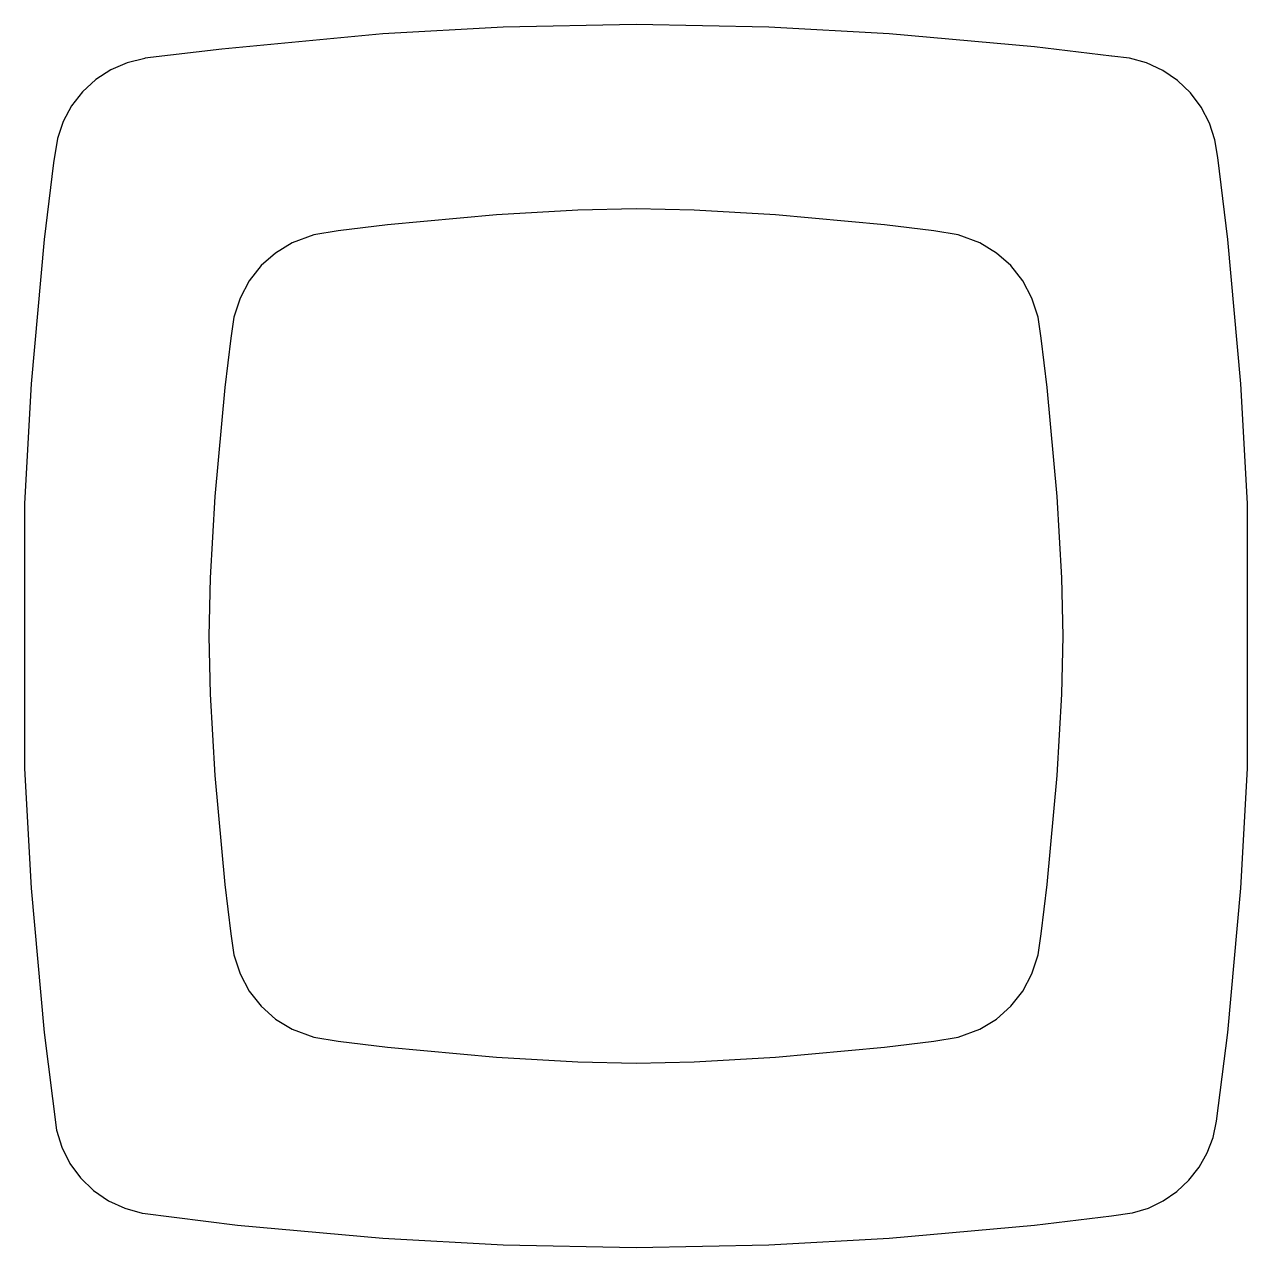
# Model space of a CAD drawing. Header units: inches. Extents: x 12665.635 to 12665.95, y 42725.008 to 42725.323.
import ezdxf

# ---------------------------------------------------------------- set-up
doc = ezdxf.new("R2010")
doc.units = ezdxf.units.IN
doc.header["$MEASUREMENT"] = 0
doc.layers.add('freecads.com', color=7, linetype='Continuous')

msp = doc.modelspace()

# ---------------------------------------------------------------- linework, layer by layer
at = {"layer": 'freecads.com'}
for p, q in [((12665.75788, 42725.32248), (12665.72692, 42725.32077)), ((12665.79213, 42725.32317), (12665.75788, 42725.32248)), ((12665.82638, 42725.32248), (12665.79213, 42725.32317)), ((12665.85734, 42725.32077), (12665.82638, 42725.32248)), ((12665.72692, 42725.32077), (12665.68549, 42725.31685)), ((12665.89473, 42725.31744), (12665.85734, 42725.32077)), ((12665.68549, 42725.31685), (12665.66567, 42725.31445)), ((12665.91455, 42725.31504), (12665.89473, 42725.31744)), ((12665.91466, 42725.31504), (12665.91455, 42725.31504)), ((12665.91922, 42725.31451), (12665.91466, 42725.31504)), ((12665.92364, 42725.31326), (12665.91922, 42725.31451)), ((12665.65688, 42725.31149), (12665.65301, 42725.30897)), ((12665.66111, 42725.31333), (12665.65688, 42725.31149)), ((12665.66559, 42725.31444), (12665.66111, 42725.31333)), ((12665.66567, 42725.31445), (12665.66559, 42725.31444)), ((12665.9278, 42725.31131), (12665.92364, 42725.31326)), ((12665.65301, 42725.30897), (12665.64961, 42725.30585)), ((12665.93159, 42725.30871), (12665.9278, 42725.31131)), ((12665.93491, 42725.30553), (12665.93159, 42725.30871)), ((12665.64961, 42725.30585), (12665.64678, 42725.3022)), ((12665.93767, 42725.30186), (12665.93491, 42725.30553)), ((12665.64678, 42725.3022), (12665.64458, 42725.29814)), ((12665.9398, 42725.29779), (12665.93767, 42725.30186)), ((12665.64458, 42725.29814), (12665.6431, 42725.29377)), ((12665.94124, 42725.29343), (12665.9398, 42725.29779)), ((12665.6431, 42725.29377), (12665.64209, 42725.28755)), ((12665.94197, 42725.28889), (12665.94124, 42725.29343)), ((12665.64209, 42725.28755), (12665.63968, 42725.26781)), ((12665.94458, 42725.26781), (12665.94197, 42725.28889)), ((12665.7562, 42725.27417), (12665.72813, 42725.27157)), ((12665.77719, 42725.27537), (12665.7562, 42725.27417)), ((12665.79213, 42725.27567), (12665.77719, 42725.27537)), ((12665.80707, 42725.27537), (12665.79213, 42725.27567)), ((12665.82806, 42725.27417), (12665.80707, 42725.27537)), ((12665.85613, 42725.27157), (12665.82806, 42725.27417)), ((12665.72813, 42725.27157), (12665.71546, 42725.27006)), ((12665.8688, 42725.27006), (12665.85613, 42725.27157)), ((12665.63968, 42725.26781), (12665.63634, 42725.2306)), ((12665.70918, 42725.26902), (12665.70354, 42725.26691)), ((12665.71546, 42725.27006), (12665.70918, 42725.26902)), ((12665.87508, 42725.26902), (12665.8688, 42725.27006)), ((12665.88072, 42725.26691), (12665.87508, 42725.26902)), ((12665.94791, 42725.2306), (12665.94458, 42725.26781)), ((12665.69928, 42725.26431), (12665.69559, 42725.26105)), ((12665.70354, 42725.26691), (12665.69928, 42725.26431)), ((12665.88498, 42725.26431), (12665.88072, 42725.26691)), ((12665.88867, 42725.26105), (12665.88498, 42725.26431)), ((12665.69559, 42725.26105), (12665.69254, 42725.25716)), ((12665.89172, 42725.25716), (12665.88867, 42725.26105)), ((12665.69254, 42725.25716), (12665.69018, 42725.25272)), ((12665.89408, 42725.25272), (12665.89172, 42725.25716)), ((12665.69018, 42725.25272), (12665.68856, 42725.24776)), ((12665.8957, 42725.24776), (12665.89408, 42725.25272)), ((12665.68856, 42725.24776), (12665.68774, 42725.24234)), ((12665.89652, 42725.24234), (12665.8957, 42725.24776)), ((12665.68774, 42725.24234), (12665.68623, 42725.22967)), ((12665.89803, 42725.22967), (12665.89652, 42725.24234)), ((12665.63634, 42725.2306), (12665.63463, 42725.19977)), ((12665.68623, 42725.22967), (12665.68363, 42725.2016)), ((12665.90063, 42725.2016), (12665.89803, 42725.22967)), ((12665.94963, 42725.19977), (12665.94791, 42725.2306)), ((12665.68363, 42725.2016), (12665.68243, 42725.18061)), ((12665.90183, 42725.18061), (12665.90063, 42725.2016)), ((12665.63463, 42725.19977), (12665.63463, 42725.13157)), ((12665.94963, 42725.13157), (12665.94963, 42725.19977)), ((12665.68243, 42725.18061), (12665.68213, 42725.16567)), ((12665.90213, 42725.16567), (12665.90183, 42725.18061)), ((12665.68213, 42725.16567), (12665.68243, 42725.15073)), ((12665.90183, 42725.15073), (12665.90213, 42725.16567)), ((12665.68243, 42725.15073), (12665.68363, 42725.12974)), ((12665.90063, 42725.12974), (12665.90183, 42725.15073)), ((12665.63463, 42725.13157), (12665.63634, 42725.10075)), ((12665.68363, 42725.12974), (12665.68623, 42725.10167)), ((12665.89803, 42725.10167), (12665.90063, 42725.12974)), ((12665.94791, 42725.10075), (12665.94963, 42725.13157)), ((12665.63634, 42725.10075), (12665.63968, 42725.06353)), ((12665.68623, 42725.10167), (12665.68774, 42725.089)), ((12665.89652, 42725.089), (12665.89803, 42725.10167)), ((12665.94458, 42725.06353), (12665.94791, 42725.10075)), ((12665.68774, 42725.089), (12665.68856, 42725.08358)), ((12665.8957, 42725.08358), (12665.89652, 42725.089)), ((12665.68856, 42725.08358), (12665.69018, 42725.07863)), ((12665.89408, 42725.07863), (12665.8957, 42725.08358)), ((12665.69018, 42725.07863), (12665.69254, 42725.07418)), ((12665.89172, 42725.07418), (12665.89408, 42725.07863)), ((12665.69254, 42725.07418), (12665.69559, 42725.0703)), ((12665.88867, 42725.0703), (12665.89172, 42725.07418)), ((12665.69559, 42725.0703), (12665.69928, 42725.06703)), ((12665.88498, 42725.06703), (12665.88867, 42725.0703)), ((12665.69928, 42725.06703), (12665.70354, 42725.06443)), ((12665.88072, 42725.06443), (12665.88498, 42725.06703)), ((12665.63968, 42725.06353), (12665.64289, 42725.03843)), ((12665.70354, 42725.06443), (12665.70918, 42725.06232)), ((12665.87508, 42725.06232), (12665.88072, 42725.06443)), ((12665.94166, 42725.04068), (12665.94458, 42725.06353)), ((12665.70918, 42725.06232), (12665.71546, 42725.06128)), ((12665.71546, 42725.06128), (12665.72813, 42725.05977)), ((12665.72813, 42725.05977), (12665.7562, 42725.05717)), ((12665.82806, 42725.05717), (12665.85613, 42725.05977)), ((12665.85613, 42725.05977), (12665.8688, 42725.06128)), ((12665.8688, 42725.06128), (12665.87508, 42725.06232)), ((12665.7562, 42725.05717), (12665.77719, 42725.05597)), ((12665.80707, 42725.05597), (12665.82806, 42725.05717)), ((12665.77719, 42725.05597), (12665.79213, 42725.05567)), ((12665.79213, 42725.05567), (12665.80707, 42725.05597)), ((12665.94077, 42725.03652), (12665.94166, 42725.04068)), ((12665.64289, 42725.03843), (12665.64425, 42725.03398)), ((12665.93926, 42725.03255), (12665.94077, 42725.03652)), ((12665.64425, 42725.03398), (12665.64633, 42725.02983)), ((12665.93717, 42725.02884), (12665.93926, 42725.03255)), ((12665.64633, 42725.02983), (12665.64908, 42725.02609)), ((12665.93454, 42725.0255), (12665.93717, 42725.02884)), ((12665.64908, 42725.02609), (12665.65242, 42725.02285)), ((12665.93143, 42725.02259), (12665.93454, 42725.0255)), ((12665.65242, 42725.02285), (12665.65625, 42725.02023)), ((12665.92792, 42725.02019), (12665.93143, 42725.02259)), ((12665.65625, 42725.02023), (12665.66047, 42725.01828)), ((12665.92409, 42725.01835), (12665.92792, 42725.02019)), ((12665.66047, 42725.01828), (12665.66495, 42725.01706)), ((12665.66495, 42725.01706), (12665.66503, 42725.01705)), ((12665.66503, 42725.01705), (12665.68953, 42725.0139)), ((12665.89473, 42725.0139), (12665.91455, 42725.0163)), ((12665.91455, 42725.0163), (12665.91994, 42725.01709)), ((12665.91994, 42725.01709), (12665.92002, 42725.01711)), ((12665.92002, 42725.01711), (12665.92409, 42725.01835)), ((12665.68953, 42725.0139), (12665.72692, 42725.01057)), ((12665.85734, 42725.01057), (12665.89473, 42725.0139)), ((12665.72692, 42725.01057), (12665.75788, 42725.00887)), ((12665.82638, 42725.00887), (12665.85734, 42725.01057)), ((12665.75788, 42725.00887), (12665.79213, 42725.00817)), ((12665.79213, 42725.00817), (12665.82638, 42725.00887))]:
    msp.add_line(p, q, dxfattribs=at)

doc.saveas('drawing.dxf')
